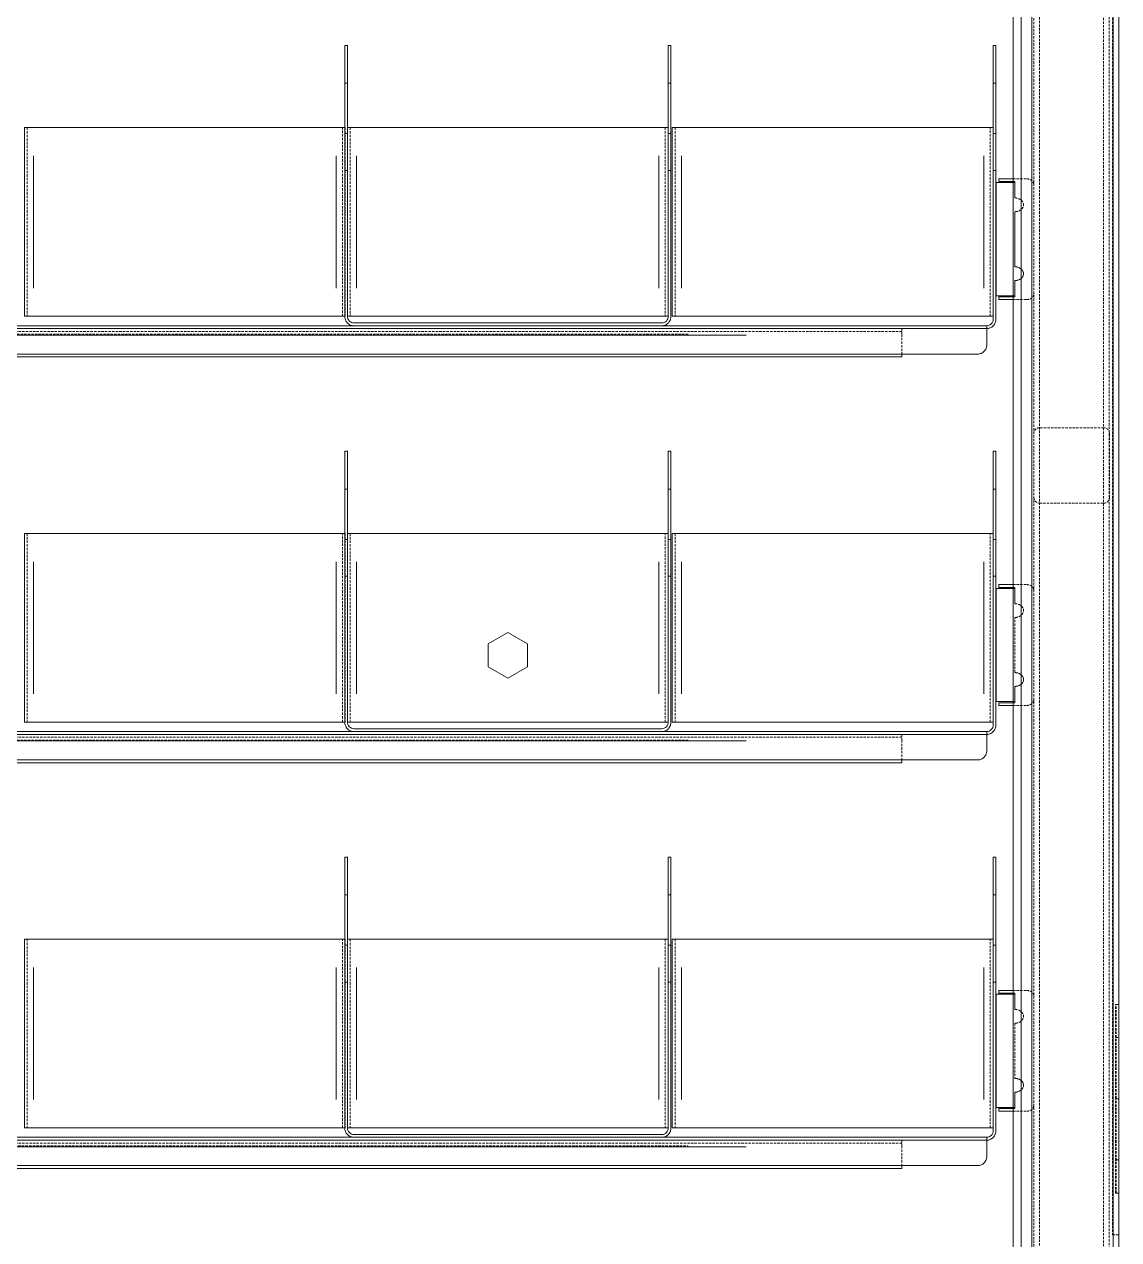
# Model space of a CAD drawing. Header units: millimetres. Extents: x 1242 to 5715, y 197 to 5386.
# Drawn here: x 3282 to 3861, y 2731 to 3375 of the extents above; entities that cross this region are included whole.
import ezdxf

# ---------------------------------------------------------------- set-up
doc = ezdxf.new("R2010")
doc.units = ezdxf.units.MM
doc.linetypes.add('HIDDEN', pattern=[1.905, 1.27, -0.635])

msp = doc.modelspace()

# ---------------------------------------------------------------- linework, layer by layer
at = {"color": 7, "linetype": 'Continuous', "lineweight": 15}
for p, q in [((3861.48, 3779.03), (3861.48, 2512.03)), ((3809.88, 2560.63), (3809.88, 3722.44)), ((3815.46, 2555.05), (3815.46, 3728.02)), ((3815.48, 3728.04), (3815.48, 2555.03)), ((3805.49, 3718.05), (3805.49, 2565.02)), ((3805.49, 3718.05), (3805.49, 2565.02)), ((3451.46, 3364.04), (3452.89, 3364.04)), ((3451.46, 3364.04), (3451.46, 3317.35)), ((3452.89, 3317.35), (3452.89, 3364.04)), ((3622.85, 3364.04), (3624.28, 3364.04)), ((3622.85, 3317.35), (3622.85, 3364.04)), ((3624.28, 3364.04), (3624.28, 3317.35)), ((3794.95, 3364.04), (3796.39, 3364.04)), ((3794.95, 3317.35), (3794.95, 3364.04)), ((3796.39, 3364.04), (3796.39, 3317.35)), ((3281.8, 3320.54), (3281.8, 3220.54)), ((3286.58, 3320.54), (3446.92, 3320.54)), ((3451.46, 3297.78), (3451.46, 3317.35)), ((3452.89, 3317.35), (3452.89, 3297.78)), ((3457.58, 3320.54), (3617.92, 3320.54)), ((3622.7, 3220.54), (3622.7, 3320.54)), ((3622.85, 3297.78), (3622.85, 3317.35)), ((3624.28, 3317.35), (3624.28, 3297.78)), ((3624.99, 3320.54), (3624.99, 3220.54)), ((3629.77, 3320.54), (3790.11, 3320.54)), ((3794.89, 3320.54), (3794.89, 3220.54)), ((3796.39, 3317.35), (3796.39, 3297.78)), ((3451.46, 3220.54), (3451.46, 3297.78)), ((3452.89, 3297.78), (3452.89, 3220.54)), ((3622.85, 3297.78), (3622.85, 3220.54)), ((3624.28, 3220.54), (3624.28, 3297.78)), ((3794.95, 3297.78), (3794.95, 3219.04)), ((3796.39, 3219.04), (3796.39, 3297.78)), ((3796.51, 3291.38), (3796.51, 3231.38)), ((3805.49, 3291.38), (3796.51, 3291.38)), ((3797.94, 3293.38), (3797.94, 3291.94)), ((3797.94, 3293.38), (3805.49, 3293.38)), ((3805.49, 3291.94), (3797.94, 3291.94)), ((3796.51, 3231.38), (3805.49, 3231.38)), ((3797.94, 3229.38), (3797.94, 3230.81)), ((3805.49, 3230.81), (3797.94, 3230.81)), ((3797.94, 3229.38), (3805.49, 3229.38)), ((3446.92, 3220.54), (3286.58, 3220.54)), ((3617.92, 3220.54), (3457.58, 3220.54)), ((3790.11, 3220.54), (3629.77, 3220.54)), ((2941.35, 3215.54), (3791.61, 3215.54)), ((3791.61, 3215.54), (2941.35, 3215.54)), ((3619.51, 3217.04), (3456.24, 3217.04)), ((3456.24, 3215.54), (3619.51, 3215.54)), ((3791.61, 3215.54), (3791.61, 3210.54)), ((3791.61, 3210.54), (3791.61, 3205.54)), ((2946.2, 3200.54), (3786.77, 3200.54)), ((3746.63, 3200.54), (3746.63, 3199.02)), ((2991.9, 3199.02), (3746.63, 3199.02)), ((3451.46, 3149.04), (3452.89, 3149.04)), ((3451.46, 3149.04), (3451.46, 3102.35)), ((3452.89, 3102.35), (3452.89, 3149.04)), ((3622.85, 3149.04), (3624.28, 3149.04)), ((3622.85, 3102.35), (3622.85, 3149.04)), ((3624.28, 3149.04), (3624.28, 3102.35)), ((3794.95, 3149.04), (3796.39, 3149.04)), ((3794.95, 3102.35), (3794.95, 3149.04)), ((3796.39, 3149.04), (3796.39, 3102.35)), ((3281.8, 3105.54), (3281.8, 3005.54)), ((3286.58, 3105.54), (3446.92, 3105.54)), ((3457.58, 3105.54), (3617.92, 3105.54)), ((3622.7, 3105.54), (3622.7, 3005.54)), ((3624.99, 3105.54), (3624.99, 3005.54)), ((3629.77, 3105.54), (3790.11, 3105.54)), ((3794.89, 3105.54), (3794.89, 3005.54)), ((3451.46, 3082.78), (3451.46, 3102.35)), ((3452.89, 3102.35), (3452.89, 3082.78)), ((3622.85, 3082.78), (3622.85, 3102.35)), ((3624.28, 3102.35), (3624.28, 3082.78)), ((3796.39, 3102.35), (3796.39, 3082.78)), ((3451.46, 3005.54), (3451.46, 3082.78)), ((3452.89, 3082.78), (3452.89, 3005.54)), ((3622.85, 3082.78), (3622.85, 3005.54)), ((3624.28, 3005.54), (3624.28, 3082.78)), ((3794.95, 3082.78), (3794.95, 3004.04)), ((3796.39, 3004.04), (3796.39, 3082.78)), ((3797.94, 3078.38), (3797.94, 3076.94)), ((3797.94, 3078.38), (3805.49, 3078.38)), ((3805.49, 3076.38), (3796.51, 3076.38)), ((3796.51, 3076.38), (3796.51, 3016.38)), ((3805.49, 3076.94), (3797.94, 3076.94)), ((3527.37, 3046.96), (3537.81, 3052.99)), ((3537.81, 3052.99), (3548.26, 3046.96)), ((3527.37, 3034.9), (3527.37, 3046.96)), ((3548.26, 3046.96), (3548.26, 3034.9)), ((3537.81, 3028.87), (3527.37, 3034.9)), ((3548.26, 3034.9), (3537.81, 3028.87)), ((3796.51, 3016.38), (3805.49, 3016.38)), ((3797.94, 3014.38), (3797.94, 3015.81)), ((3805.49, 3015.81), (3797.94, 3015.81)), ((3797.94, 3014.38), (3805.49, 3014.38)), ((3446.92, 3005.54), (3286.58, 3005.54)), ((3619.51, 3002.04), (3456.24, 3002.04)), ((3617.92, 3005.54), (3457.58, 3005.54)), ((3790.11, 3005.54), (3629.77, 3005.54)), ((3791.61, 3000.54), (2941.35, 3000.54)), ((2941.35, 3000.54), (3791.61, 3000.54)), ((3456.24, 3000.54), (3619.51, 3000.54)), ((3791.61, 3000.54), (3791.61, 2995.54)), ((3791.61, 2995.54), (3791.61, 2990.54)), ((2946.2, 2985.54), (3786.77, 2985.54)), ((2991.9, 2984.02), (3746.63, 2984.02)), ((3746.63, 2985.54), (3746.63, 2984.02)), ((3451.46, 2934.04), (3452.89, 2934.04)), ((3451.46, 2934.04), (3451.46, 2887.35)), ((3452.89, 2887.35), (3452.89, 2934.04)), ((3622.85, 2934.04), (3624.28, 2934.04)), ((3622.85, 2887.35), (3622.85, 2934.04)), ((3624.28, 2934.04), (3624.28, 2887.35)), ((3794.95, 2934.04), (3796.39, 2934.04)), ((3794.95, 2887.35), (3794.95, 2934.04)), ((3796.39, 2934.04), (3796.39, 2887.35)), ((3281.8, 2890.54), (3281.8, 2790.54)), ((3286.58, 2890.54), (3446.92, 2890.54)), ((3451.46, 2867.78), (3451.46, 2887.35)), ((3452.89, 2887.35), (3452.89, 2867.78)), ((3457.58, 2890.54), (3617.92, 2890.54)), ((3622.7, 2790.54), (3622.7, 2890.54)), ((3622.85, 2867.78), (3622.85, 2887.35)), ((3624.28, 2887.35), (3624.28, 2867.78)), ((3624.99, 2890.54), (3624.99, 2790.54)), ((3629.77, 2890.54), (3790.11, 2890.54)), ((3794.89, 2890.54), (3794.89, 2790.54)), ((3796.39, 2887.35), (3796.39, 2867.78)), ((3451.46, 2790.54), (3451.46, 2867.78)), ((3452.89, 2867.78), (3452.89, 2790.54)), ((3622.85, 2867.78), (3622.85, 2790.54)), ((3624.28, 2790.54), (3624.28, 2867.78)), ((3794.95, 2867.78), (3794.95, 2789.04)), ((3796.39, 2789.04), (3796.39, 2867.78)), ((3796.51, 2861.38), (3796.51, 2801.38)), ((3805.49, 2861.38), (3796.51, 2861.38)), ((3797.94, 2863.38), (3797.94, 2861.94)), ((3797.94, 2863.38), (3805.49, 2863.38)), ((3805.49, 2861.94), (3797.94, 2861.94)), ((3796.51, 2801.38), (3805.49, 2801.38)), ((3797.94, 2799.38), (3797.94, 2800.81)), ((3805.49, 2800.81), (3797.94, 2800.81)), ((3797.94, 2799.38), (3805.49, 2799.38)), ((3446.92, 2790.54), (3286.58, 2790.54)), ((3617.92, 2790.54), (3457.58, 2790.54)), ((3790.11, 2790.54), (3629.77, 2790.54)), ((2941.35, 2785.54), (3791.61, 2785.54)), ((3791.61, 2785.54), (2941.35, 2785.54)), ((3619.51, 2787.04), (3456.24, 2787.04)), ((3456.24, 2785.54), (3619.51, 2785.54)), ((3791.61, 2785.54), (3791.61, 2780.54)), ((3791.61, 2780.54), (3791.61, 2775.54)), ((2946.2, 2770.54), (3786.77, 2770.54)), ((2991.9, 2769.02), (3746.63, 2769.02)), ((3746.63, 2770.54), (3746.63, 2769.02))]:
    msp.add_line(p, q, dxfattribs=at)
at = {"color": 7, "linetype": 'HIDDEN', "lineweight": 0}
for p, q in [((3858.27, 3641.57), (3858.27, 2733.8)), ((3853.48, 3578.69), (3853.48, 2704.38)), ((3819.48, 2728.18), (3819.48, 3554.89)), ((3856.48, 2720.8), (3856.48, 3560.46)), ((3451.68, 3344.04), (3452.68, 3344.04)), ((3623.06, 3344.04), (3624.07, 3344.04)), ((3795.17, 3344.04), (3796.17, 3344.04)), ((3283.23, 3320.54), (3283.23, 3220.54)), ((3450.26, 3220.54), (3450.26, 3320.54)), ((3451.7, 3320.54), (3451.7, 3220.54)), ((3452.8, 3220.54), (3452.8, 3320.54)), ((3454.24, 3320.54), (3454.24, 3220.54)), ((3621.27, 3320.54), (3621.27, 3220.54)), ((3626.43, 3320.54), (3626.43, 3220.54)), ((3793.46, 3220.54), (3793.46, 3320.54)), ((3286.58, 3235.54), (3286.58, 3305.54)), ((3446.92, 3235.54), (3446.92, 3305.54)), ((3457.58, 3305.54), (3457.58, 3235.54)), ((3617.92, 3235.54), (3617.92, 3305.54)), ((3629.77, 3235.54), (3629.77, 3305.54)), ((3790.11, 3235.54), (3790.11, 3305.54)), ((3805.49, 3293.38), (3812.74, 3293.38)), ((3806.5, 3291.94), (3805.49, 3291.94)), ((3806.5, 3291.38), (3805.49, 3291.38)), ((3806.5, 3291.94), (3806.5, 3283.29)), ((3806.5, 3291.38), (3806.5, 3283.29)), ((3806.5, 3246.77), (3806.5, 3275.99)), ((3806.5, 3275.99), (3806.5, 3246.77)), ((3806.5, 3231.38), (3806.5, 3239.47)), ((3806.5, 3239.47), (3806.5, 3230.81)), ((3805.49, 3231.38), (3806.5, 3231.38)), ((3806.5, 3230.81), (3805.49, 3230.81)), ((3805.49, 3229.38), (3812.74, 3229.38)), ((3451.7, 3220.54), (3451.46, 3220.54)), ((3791.61, 3214.04), (2941.35, 3214.04)), ((2941.35, 3214.04), (3791.61, 3214.04)), ((2991.9, 3214.02), (3746.63, 3214.02)), ((3746.63, 3214.02), (3746.63, 3211.02)), ((3746.63, 3212.52), (2991.9, 3212.52)), ((3664.07, 3210.54), (3068.89, 3210.54)), ((3633.42, 3211.02), (3105.11, 3211.02)), ((3746.63, 3211.02), (3746.63, 3200.54)), ((3853.58, 3161.54), (3819.58, 3161.54)), ((3856.58, 3124.54), (3856.58, 3158.54)), ((3451.68, 3129.04), (3452.68, 3129.04)), ((3623.06, 3129.04), (3624.07, 3129.04)), ((3795.17, 3129.04), (3796.17, 3129.04)), ((3819.58, 3121.54), (3853.58, 3121.54)), ((3283.23, 3105.54), (3283.23, 3005.54)), ((3450.26, 3005.54), (3450.26, 3105.54)), ((3451.7, 3105.54), (3451.7, 3005.54)), ((3452.8, 3105.54), (3452.8, 3005.54)), ((3454.24, 3105.54), (3454.24, 3005.54)), ((3621.27, 3005.54), (3621.27, 3105.54)), ((3626.43, 3105.54), (3626.43, 3005.54)), ((3793.46, 3005.54), (3793.46, 3105.54)), ((3286.58, 3020.54), (3286.58, 3090.54)), ((3446.92, 3020.54), (3446.92, 3090.54)), ((3457.58, 3020.54), (3457.58, 3090.54)), ((3617.92, 3020.54), (3617.92, 3090.54)), ((3629.77, 3020.54), (3629.77, 3090.54)), ((3790.11, 3020.54), (3790.11, 3090.54)), ((3805.49, 3078.38), (3812.74, 3078.38)), ((3806.5, 3076.94), (3805.49, 3076.94)), ((3806.5, 3076.38), (3805.49, 3076.38)), ((3806.5, 3076.94), (3806.5, 3068.29)), ((3806.5, 3076.38), (3806.5, 3068.29)), ((3806.5, 3031.77), (3806.5, 3060.99)), ((3806.5, 3016.38), (3806.5, 3024.47)), ((3806.5, 3024.47), (3806.5, 3015.81)), ((3805.49, 3016.38), (3806.5, 3016.38)), ((3806.5, 3015.81), (3805.49, 3015.81)), ((3805.49, 3014.38), (3812.74, 3014.38)), ((3451.7, 3005.54), (3451.46, 3005.54)), ((2941.35, 2999.04), (3791.61, 2999.04)), ((3791.61, 2999.04), (2941.35, 2999.04)), ((2991.9, 2999.02), (3746.63, 2999.02)), ((3746.63, 2997.52), (2991.9, 2997.52)), ((3664.07, 2995.54), (3068.89, 2995.54)), ((3633.42, 2996.02), (3105.11, 2996.02)), ((3746.63, 2999.02), (3746.63, 2996.02)), ((3746.63, 2996.02), (3746.63, 2985.54)), ((3451.68, 2914.04), (3452.68, 2914.04)), ((3623.06, 2914.04), (3624.07, 2914.04)), ((3795.17, 2914.04), (3796.17, 2914.04)), ((3283.23, 2890.54), (3283.23, 2790.54)), ((3450.26, 2790.54), (3450.26, 2890.54)), ((3451.7, 2890.54), (3451.7, 2790.54)), ((3452.8, 2790.54), (3452.8, 2890.54)), ((3454.24, 2890.54), (3454.24, 2790.54)), ((3621.27, 2890.54), (3621.27, 2790.54)), ((3626.43, 2890.54), (3626.43, 2790.54)), ((3793.46, 2790.54), (3793.46, 2890.54)), ((3286.58, 2805.54), (3286.58, 2875.54)), ((3446.92, 2805.54), (3446.92, 2875.54)), ((3457.58, 2875.54), (3457.58, 2805.54)), ((3617.92, 2805.54), (3617.92, 2875.54)), ((3629.77, 2805.54), (3629.77, 2875.54)), ((3790.11, 2805.54), (3790.11, 2875.54)), ((3805.49, 2863.38), (3812.74, 2863.38)), ((3806.5, 2861.94), (3805.49, 2861.94)), ((3806.5, 2861.38), (3805.49, 2861.38)), ((3806.5, 2861.94), (3806.5, 2853.29)), ((3806.5, 2861.38), (3806.5, 2853.29)), ((3859.81, 2806), (3859.81, 2855.98)), ((3861.48, 2855.98), (3859.81, 2855.98)), ((3859.85, 2855.98), (3860.09, 2855.98)), ((3859.85, 2806), (3859.85, 2855.98)), ((3860.09, 2806), (3860.09, 2855.98)), ((3806.5, 2845.99), (3806.5, 2816.77)), ((3859.81, 2838.47), (3861.48, 2838.47)), ((3860.09, 2838.47), (3859.85, 2838.47)), ((3806.5, 2809.47), (3806.5, 2800.81)), ((3806.5, 2801.38), (3806.5, 2809.47)), ((3805.49, 2801.38), (3806.5, 2801.38)), ((3861.48, 2806), (3859.81, 2806)), ((3859.81, 2756.02), (3859.81, 2806)), ((3859.85, 2806), (3860.09, 2806)), ((3859.85, 2756.02), (3859.85, 2806)), ((3860.09, 2756.02), (3860.09, 2806)), ((3806.5, 2800.81), (3805.49, 2800.81)), ((3805.49, 2799.38), (3812.74, 2799.38)), ((3451.7, 2790.54), (3451.46, 2790.54)), ((3791.61, 2784.04), (2941.35, 2784.04)), ((2941.35, 2784.04), (3791.61, 2784.04)), ((2991.9, 2784.02), (3746.63, 2784.02)), ((3746.63, 2782.52), (2991.9, 2782.52)), ((3746.63, 2784.02), (3746.63, 2781.02)), ((3664.07, 2780.54), (3068.89, 2780.54)), ((3105.11, 2781.02), (3633.42, 2781.02)), ((3746.63, 2781.02), (3746.63, 2770.54)), ((3861.48, 2773.53), (3859.81, 2773.53)), ((3859.85, 2773.53), (3860.09, 2773.53)), ((3861.48, 2756.02), (3859.81, 2756.02)), ((3859.85, 2756.02), (3860.09, 2756.02)), ((3858.27, 2733.8), (3861.48, 2733.8))]:
    msp.add_line(p, q, dxfattribs=at)
at = {"color": 8, "linetype": 'Continuous', "lineweight": 15}
for p, q in [((3858.48, 2702.08), (3858.48, 3588.98)), ((3451.68, 3317.35), (3452.68, 3317.35)), ((3623.06, 3317.35), (3624.07, 3317.35)), ((3795.17, 3317.35), (3796.17, 3317.35)), ((3286.58, 3305.54), (3286.58, 3235.54)), ((3446.92, 3305.54), (3446.92, 3235.54)), ((3457.58, 3235.54), (3457.58, 3305.54)), ((3617.92, 3235.54), (3617.92, 3305.54)), ((3629.77, 3305.54), (3629.77, 3235.54)), ((3790.11, 3305.54), (3790.11, 3235.54)), ((3452.68, 3297.78), (3451.68, 3297.78)), ((3624.07, 3297.78), (3623.06, 3297.78)), ((3796.17, 3297.78), (3795.17, 3297.78)), ((3664.07, 3210.54), (3068.89, 3210.54)), ((3451.68, 3102.35), (3452.68, 3102.35)), ((3623.06, 3102.35), (3624.07, 3102.35)), ((3795.17, 3102.35), (3796.17, 3102.35)), ((3286.58, 3090.54), (3286.58, 3020.54)), ((3446.92, 3090.54), (3446.92, 3020.54)), ((3457.58, 3090.54), (3457.58, 3020.54)), ((3617.92, 3090.54), (3617.92, 3020.54)), ((3629.77, 3090.54), (3629.77, 3020.54)), ((3790.11, 3090.54), (3790.11, 3020.54)), ((3452.68, 3082.78), (3451.68, 3082.78)), ((3624.07, 3082.78), (3623.06, 3082.78)), ((3796.17, 3082.78), (3795.17, 3082.78)), ((3664.07, 2995.54), (3068.89, 2995.54)), ((3451.68, 2887.35), (3452.68, 2887.35)), ((3623.06, 2887.35), (3624.07, 2887.35)), ((3795.17, 2887.35), (3796.17, 2887.35)), ((3286.58, 2875.54), (3286.58, 2805.54)), ((3446.92, 2875.54), (3446.92, 2805.54)), ((3457.58, 2805.54), (3457.58, 2875.54)), ((3617.92, 2805.54), (3617.92, 2875.54)), ((3629.77, 2875.54), (3629.77, 2805.54)), ((3790.11, 2875.54), (3790.11, 2805.54)), ((3452.68, 2867.78), (3451.68, 2867.78)), ((3624.07, 2867.78), (3623.06, 2867.78)), ((3796.17, 2867.78), (3795.17, 2867.78)), ((3664.07, 2780.54), (3068.89, 2780.54))]:
    msp.add_line(p, q, dxfattribs=at)
at = {"color": 7, "linetype": 'Continuous', "lineweight": 15, "flags": 128}
for points in [[(3794.95, 3297.78), (3794.95, 3300.5), (3794.95, 3303.17), (3794.95, 3305.74), (3794.95, 3308.16), (3794.95, 3310.39), (3794.95, 3312.38), (3794.95, 3314.11), (3794.95, 3315.53), (3794.95, 3316.62), (3794.95, 3317.35)], [(3794.95, 3082.78), (3794.95, 3085.5), (3794.95, 3088.17), (3794.95, 3090.74), (3794.95, 3093.16), (3794.95, 3095.39), (3794.95, 3097.38), (3794.95, 3099.11), (3794.95, 3100.53), (3794.95, 3101.62), (3794.95, 3102.35)], [(3794.95, 2867.78), (3794.95, 2870.5), (3794.95, 2873.17), (3794.95, 2875.74), (3794.95, 2878.16), (3794.95, 2880.39), (3794.95, 2882.38), (3794.95, 2884.11), (3794.95, 2885.53), (3794.95, 2886.62), (3794.95, 2887.35)]]:
    msp.add_lwpolyline(points, dxfattribs=at)
at = {"color": 7, "linetype": 'HIDDEN', "lineweight": 0}
for centre, start, end in [((3819.58, 3158.54), 90, 180), ((3853.58, 3158.54), 0, 90), ((3819.58, 3124.54), 180, 270), ((3853.58, 3124.54), 270, 360)]:
    msp.add_arc(centre, 3, start, end, dxfattribs=at)
for points, knots in [([(3816.48, 3729.04), (3816.48, 3725.58), (3816.48, 3713.58), (3816.48, 3693.43), (3816.48, 3668.99), (3816.48, 3645.74), (3816.48, 3623.69), (3816.48, 3603.37), (3816.48, 3584.71), (3816.48, 3567.65), (3816.48, 3551.6), (3816.48, 3536.55), (3816.48, 3522.5), (3816.48, 3509.46), (3816.48, 3497.37), (3816.48, 3485.89), (3816.48, 3474.69), (3816.48, 3463.47), (3816.48, 3452.2), (3816.48, 3426.63), (3816.48, 3386.14), (3816.48, 3330.59), (3816.48, 3274.25), (3816.48, 3217.77), (3816.48, 3169.38), (3816.48, 3129.08), (3816.48, 3096.87), (3816.48, 3064.66), (3816.48, 3032.54), (3816.48, 3001.02), (3816.48, 2970.43), (3816.48, 2941.02), (3816.48, 2912.61), (3816.48, 2891.14), (3816.48, 2876.14), (3816.48, 2866.99), (3816.48, 2857.15), (3816.48, 2846.5), (3816.48, 2835.05), (3816.48, 2822.8), (3816.48, 2809.27), (3816.48, 2794.4), (3816.48, 2778.14), (3816.48, 2760.9), (3816.48, 2742.7), (3816.48, 2722.72), (3816.48, 2700.89), (3816.48, 2677.13), (3816.48, 2652.16), (3816.48, 2625.97), (3816.48, 2598.58), (3816.48, 2574.47), (3816.48, 2559.48), (3816.48, 2554.03)], [0, 0, 0, 0, 0.008825, 0.030644, 0.051445, 0.071229, 0.089994, 0.107741, 0.123116, 0.137635, 0.151298, 0.164106, 0.176059, 0.187157, 0.197399, 0.206939, 0.216446, 0.225997, 0.235593, 0.245232, 0.291271, 0.338976, 0.387048, 0.43512, 0.483193, 0.510603, 0.538013, 0.565422, 0.592832, 0.620021, 0.645903, 0.670934, 0.695114, 0.718443, 0.725737, 0.733429, 0.741806, 0.750866, 0.76061, 0.771037, 0.782148, 0.79516, 0.808999, 0.823666, 0.839159, 0.85548, 0.874672, 0.894895, 0.916147, 0.938431, 0.961744, 0.986088, 1, 1, 1, 1]), ([(3451.46, 3320.54), (3451.48, 3320.54), (3451.69, 3320.54), (3451.7, 3320.54), (3451.7, 3320.54)], [0, 0, 0, 0, 0.115932, 1, 1, 1, 1]), ([(3812.74, 3293.38), (3813.18, 3293.38), (3813.66, 3293.32), (3814.58, 3293.02), (3815.02, 3292.79), (3815.75, 3292.21), (3816.04, 3291.85), (3816.4, 3291.11), (3816.48, 3290.73), (3816.48, 3290.38)], [0, 0, 0, 0, 0.25, 0.25, 0.5, 0.5, 0.75, 0.75, 1, 1, 1, 1]), ([(3806.5, 3283.29), (3807.03, 3283.29), (3807.61, 3283.21), (3808.73, 3282.85), (3809.27, 3282.57), (3810.16, 3281.86), (3810.51, 3281.43), (3810.95, 3280.53), (3811.05, 3280.07), (3811.05, 3279.21), (3810.95, 3278.74), (3810.51, 3277.85), (3810.16, 3277.41), (3809.27, 3276.7), (3808.73, 3276.42), (3807.61, 3276.07), (3807.03, 3275.99), (3806.5, 3275.99)], [0, 0, 0, 0, 0.125, 0.125, 0.25, 0.25, 0.375, 0.375, 0.5, 0.5, 0.625, 0.625, 0.75, 0.75, 0.875, 0.875, 1, 1, 1, 1]), ([(3806.5, 3283.29), (3807.03, 3283.29), (3807.61, 3283.21), (3808.73, 3282.85), (3809.27, 3282.57), (3810.16, 3281.86), (3810.51, 3281.43), (3810.95, 3280.53), (3811.05, 3280.07), (3811.05, 3279.21), (3810.95, 3278.74), (3810.51, 3277.85), (3810.16, 3277.41), (3809.27, 3276.7), (3808.73, 3276.42), (3807.61, 3276.07), (3807.03, 3275.99), (3806.5, 3275.99)], [0, 0, 0, 0, 0.125, 0.125, 0.25, 0.25, 0.375, 0.375, 0.5, 0.5, 0.625, 0.625, 0.75, 0.75, 0.875, 0.875, 1, 1, 1, 1]), ([(3806.5, 3239.47), (3807.03, 3239.47), (3807.61, 3239.55), (3808.73, 3239.91), (3809.27, 3240.18), (3810.16, 3240.9), (3810.51, 3241.33), (3810.95, 3242.23), (3811.05, 3242.69), (3811.05, 3243.55), (3810.95, 3244.01), (3810.51, 3244.91), (3810.16, 3245.34), (3809.27, 3246.06), (3808.73, 3246.34), (3807.61, 3246.69), (3807.03, 3246.77), (3806.5, 3246.77)], [0, 0, 0, 0, 0.125, 0.125, 0.25, 0.25, 0.375, 0.375, 0.5, 0.5, 0.625, 0.625, 0.75, 0.75, 0.875, 0.875, 1, 1, 1, 1]), ([(3806.5, 3246.77), (3807.03, 3246.77), (3807.61, 3246.69), (3808.73, 3246.34), (3809.27, 3246.06), (3810.16, 3245.34), (3810.51, 3244.91), (3810.95, 3244.01), (3811.05, 3243.55), (3811.05, 3242.69), (3810.95, 3242.23), (3810.51, 3241.33), (3810.16, 3240.9), (3809.27, 3240.18), (3808.73, 3239.91), (3807.61, 3239.55), (3807.03, 3239.47), (3806.5, 3239.47)], [0, 0, 0, 0, 0.125, 0.125, 0.25, 0.25, 0.375, 0.375, 0.5, 0.5, 0.625, 0.625, 0.75, 0.75, 0.875, 0.875, 1, 1, 1, 1]), ([(3812.74, 3229.38), (3813.18, 3229.38), (3813.66, 3229.44), (3814.58, 3229.74), (3815.02, 3229.97), (3815.75, 3230.55), (3816.04, 3230.91), (3816.4, 3231.64), (3816.48, 3232.03), (3816.48, 3232.38)], [0, 0, 0, 0, 0.25, 0.25, 0.5, 0.5, 0.75, 0.75, 1, 1, 1, 1]), ([(3451.46, 3105.54), (3451.48, 3105.54), (3451.69, 3105.54), (3451.7, 3105.54), (3451.7, 3105.54)], [0, 0, 0, 0, 0.115932, 1, 1, 1, 1]), ([(3812.74, 3078.38), (3813.18, 3078.38), (3813.66, 3078.32), (3814.58, 3078.02), (3815.02, 3077.79), (3815.75, 3077.21), (3816.04, 3076.85), (3816.4, 3076.11), (3816.48, 3075.73), (3816.48, 3075.38)], [0, 0, 0, 0, 0.25, 0.25, 0.5, 0.5, 0.75, 0.75, 1, 1, 1, 1]), ([(3806.5, 3068.29), (3807.03, 3068.29), (3807.61, 3068.21), (3808.73, 3067.85), (3809.27, 3067.57), (3810.16, 3066.86), (3810.51, 3066.43), (3810.95, 3065.53), (3811.05, 3065.07), (3811.05, 3064.21), (3810.95, 3063.74), (3810.51, 3062.85), (3810.16, 3062.41), (3809.27, 3061.7), (3808.73, 3061.42), (3807.61, 3061.07), (3807.03, 3060.99), (3806.5, 3060.99)], [0, 0, 0, 0, 0.125, 0.125, 0.25, 0.25, 0.375, 0.375, 0.5, 0.5, 0.625, 0.625, 0.75, 0.75, 0.875, 0.875, 1, 1, 1, 1]), ([(3806.5, 3068.29), (3807.03, 3068.29), (3807.61, 3068.21), (3808.73, 3067.85), (3809.27, 3067.57), (3810.16, 3066.86), (3810.51, 3066.43), (3810.95, 3065.53), (3811.05, 3065.07), (3811.05, 3064.21), (3810.95, 3063.74), (3810.51, 3062.85), (3810.16, 3062.41), (3809.27, 3061.7), (3808.73, 3061.42), (3807.61, 3061.07), (3807.03, 3060.99), (3806.5, 3060.99)], [0, 0, 0, 0, 0.125, 0.125, 0.25, 0.25, 0.375, 0.375, 0.5, 0.5, 0.625, 0.625, 0.75, 0.75, 0.875, 0.875, 1, 1, 1, 1]), ([(3806.5, 3024.47), (3807.03, 3024.47), (3807.61, 3024.55), (3808.73, 3024.91), (3809.27, 3025.18), (3810.16, 3025.9), (3810.51, 3026.33), (3810.95, 3027.23), (3811.05, 3027.69), (3811.05, 3028.55), (3810.95, 3029.01), (3810.51, 3029.91), (3810.16, 3030.34), (3809.27, 3031.06), (3808.73, 3031.34), (3807.61, 3031.69), (3807.03, 3031.77), (3806.5, 3031.77)], [0, 0, 0, 0, 0.125, 0.125, 0.25, 0.25, 0.375, 0.375, 0.5, 0.5, 0.625, 0.625, 0.75, 0.75, 0.875, 0.875, 1, 1, 1, 1]), ([(3806.5, 3031.77), (3807.03, 3031.77), (3807.61, 3031.69), (3808.73, 3031.34), (3809.27, 3031.06), (3810.16, 3030.34), (3810.51, 3029.91), (3810.95, 3029.01), (3811.05, 3028.55), (3811.05, 3027.69), (3810.95, 3027.23), (3810.51, 3026.33), (3810.16, 3025.9), (3809.27, 3025.18), (3808.73, 3024.91), (3807.61, 3024.55), (3807.03, 3024.47), (3806.5, 3024.47)], [0, 0, 0, 0, 0.125, 0.125, 0.25, 0.25, 0.375, 0.375, 0.5, 0.5, 0.625, 0.625, 0.75, 0.75, 0.875, 0.875, 1, 1, 1, 1]), ([(3812.74, 3014.38), (3813.18, 3014.38), (3813.66, 3014.44), (3814.58, 3014.74), (3815.02, 3014.97), (3815.75, 3015.55), (3816.04, 3015.91), (3816.4, 3016.64), (3816.48, 3017.03), (3816.48, 3017.38)], [0, 0, 0, 0, 0.25, 0.25, 0.5, 0.5, 0.75, 0.75, 1, 1, 1, 1]), ([(3451.46, 2890.54), (3451.48, 2890.54), (3451.69, 2890.54), (3451.7, 2890.54), (3451.7, 2890.54)], [0, 0, 0, 0, 0.115932, 1, 1, 1, 1]), ([(3812.74, 2863.38), (3813.18, 2863.38), (3813.66, 2863.32), (3814.58, 2863.02), (3815.02, 2862.79), (3815.75, 2862.21), (3816.04, 2861.85), (3816.4, 2861.11), (3816.48, 2860.73), (3816.48, 2860.38)], [0, 0, 0, 0, 0.25, 0.25, 0.5, 0.5, 0.75, 0.75, 1, 1, 1, 1]), ([(3806.5, 2853.29), (3807.03, 2853.29), (3807.61, 2853.21), (3808.73, 2852.85), (3809.27, 2852.57), (3810.16, 2851.86), (3810.51, 2851.43), (3810.95, 2850.53), (3811.05, 2850.07), (3811.05, 2849.21), (3810.95, 2848.74), (3810.51, 2847.85), (3810.16, 2847.41), (3809.27, 2846.7), (3808.73, 2846.42), (3807.61, 2846.07), (3807.03, 2845.99), (3806.5, 2845.99)], [0, 0, 0, 0, 0.125, 0.125, 0.25, 0.25, 0.375, 0.375, 0.5, 0.5, 0.625, 0.625, 0.75, 0.75, 0.875, 0.875, 1, 1, 1, 1]), ([(3806.5, 2853.29), (3807.03, 2853.29), (3807.61, 2853.21), (3808.73, 2852.85), (3809.27, 2852.57), (3810.16, 2851.86), (3810.51, 2851.43), (3810.95, 2850.53), (3811.05, 2850.07), (3811.05, 2849.21), (3810.95, 2848.74), (3810.51, 2847.85), (3810.16, 2847.41), (3809.27, 2846.7), (3808.73, 2846.42), (3807.61, 2846.07), (3807.03, 2845.99), (3806.5, 2845.99)], [0, 0, 0, 0, 0.125, 0.125, 0.25, 0.25, 0.375, 0.375, 0.5, 0.5, 0.625, 0.625, 0.75, 0.75, 0.875, 0.875, 1, 1, 1, 1]), ([(3806.5, 2816.77), (3807.03, 2816.77), (3807.61, 2816.69), (3808.73, 2816.34), (3809.27, 2816.06), (3810.16, 2815.34), (3810.51, 2814.91), (3810.95, 2814.01), (3811.05, 2813.55), (3811.05, 2812.69), (3810.95, 2812.23), (3810.51, 2811.33), (3810.16, 2810.9), (3809.27, 2810.18), (3808.73, 2809.91), (3807.61, 2809.55), (3807.03, 2809.47), (3806.5, 2809.47)], [0, 0, 0, 0, 0.125, 0.125, 0.25, 0.25, 0.375, 0.375, 0.5, 0.5, 0.625, 0.625, 0.75, 0.75, 0.875, 0.875, 1, 1, 1, 1]), ([(3806.5, 2809.47), (3807.03, 2809.47), (3807.61, 2809.55), (3808.73, 2809.91), (3809.27, 2810.18), (3810.16, 2810.9), (3810.51, 2811.33), (3810.95, 2812.23), (3811.05, 2812.69), (3811.05, 2813.55), (3810.95, 2814.01), (3810.51, 2814.91), (3810.16, 2815.34), (3809.27, 2816.06), (3808.73, 2816.34), (3807.61, 2816.69), (3807.03, 2816.77), (3806.5, 2816.77)], [0, 0, 0, 0, 0.125, 0.125, 0.25, 0.25, 0.375, 0.375, 0.5, 0.5, 0.625, 0.625, 0.75, 0.75, 0.875, 0.875, 1, 1, 1, 1]), ([(3812.74, 2799.38), (3813.18, 2799.38), (3813.66, 2799.44), (3814.58, 2799.74), (3815.02, 2799.97), (3815.75, 2800.55), (3816.04, 2800.91), (3816.4, 2801.64), (3816.48, 2802.03), (3816.48, 2802.38)], [0, 0, 0, 0, 0.25, 0.25, 0.5, 0.5, 0.75, 0.75, 1, 1, 1, 1])]:
    msp.add_open_spline(points, degree=3, knots=knots, dxfattribs=at)
at = {"color": 7, "linetype": 'Continuous', "lineweight": 15}
for points, knots in [([(3281.8, 3320.54), (3281.8, 3320.54), (3281.9, 3320.54), (3282.25, 3320.54), (3282.4, 3320.54), (3282.76, 3320.54), (3282.97, 3320.54), (3283.43, 3320.54), (3283.69, 3320.54), (3284.24, 3320.54), (3284.52, 3320.54), (3285.41, 3320.54), (3286.01, 3320.54), (3286.58, 3320.54)], [0, 0, 0, 0, 0.25, 0.25, 0.375, 0.375, 0.5, 0.5, 0.625, 0.625, 0.75, 0.75, 1, 1, 1, 1]), ([(3446.92, 3320.54), (3447.44, 3320.54), (3448.48, 3320.54), (3449.86, 3320.54), (3450.94, 3320.54), (3451.29, 3320.54), (3451.46, 3320.54)], [0, 0, 0, 0, 0.2518972, 0.5036222, 0.7604666, 1, 1, 1, 1]), ([(3452.8, 3320.54), (3452.8, 3320.54), (3452.91, 3320.54), (3453.26, 3320.54), (3453.4, 3320.54), (3453.76, 3320.54), (3453.97, 3320.54), (3454.44, 3320.54), (3454.69, 3320.54), (3455.24, 3320.54), (3455.53, 3320.54), (3456.41, 3320.54), (3457.02, 3320.54), (3457.58, 3320.54)], [0, 0, 0, 0, 0.25, 0.25, 0.375, 0.375, 0.5, 0.5, 0.625, 0.625, 0.75, 0.75, 1, 1, 1, 1]), ([(3617.92, 3320.54), (3618.49, 3320.54), (3619.1, 3320.54), (3619.98, 3320.54), (3620.27, 3320.54), (3620.81, 3320.54), (3621.07, 3320.54), (3621.54, 3320.54), (3621.74, 3320.54), (3622.1, 3320.54), (3622.25, 3320.54), (3622.6, 3320.54), (3622.7, 3320.54), (3622.7, 3320.54)], [0, 0, 0, 0, 0.25, 0.25, 0.375, 0.375, 0.5, 0.5, 0.625, 0.625, 0.75, 0.75, 1, 1, 1, 1]), ([(3624.99, 3320.54), (3624.99, 3320.54), (3625.1, 3320.54), (3625.45, 3320.54), (3625.59, 3320.54), (3625.95, 3320.54), (3626.16, 3320.54), (3626.63, 3320.54), (3626.88, 3320.54), (3627.43, 3320.54), (3627.72, 3320.54), (3628.6, 3320.54), (3629.21, 3320.54), (3629.77, 3320.54)], [0, 0, 0, 0, 0.25, 0.25, 0.375, 0.375, 0.5, 0.5, 0.625, 0.625, 0.75, 0.75, 1, 1, 1, 1]), ([(3790.11, 3320.54), (3790.68, 3320.54), (3791.28, 3320.54), (3792.17, 3320.54), (3792.46, 3320.54), (3793, 3320.54), (3793.26, 3320.54), (3793.73, 3320.54), (3793.93, 3320.54), (3794.29, 3320.54), (3794.44, 3320.54), (3794.79, 3320.54), (3794.89, 3320.54), (3794.89, 3320.54)], [0, 0, 0, 0, 0.25, 0.25, 0.375, 0.375, 0.5, 0.5, 0.625, 0.625, 0.75, 0.75, 1, 1, 1, 1]), ([(3286.58, 3220.54), (3286.01, 3220.54), (3285.41, 3220.54), (3284.52, 3220.54), (3284.24, 3220.54), (3283.69, 3220.54), (3283.43, 3220.54), (3282.97, 3220.54), (3282.76, 3220.54), (3282.4, 3220.54), (3282.25, 3220.54), (3281.9, 3220.54), (3281.8, 3220.54), (3281.8, 3220.54)], [0, 0, 0, 0, 0.25, 0.25, 0.375, 0.375, 0.5, 0.5, 0.625, 0.625, 0.75, 0.75, 1, 1, 1, 1]), ([(3451.46, 3220.54), (3451.45, 3220.54), (3451.35, 3220.54), (3450.62, 3220.54), (3449.36, 3220.54), (3448.02, 3220.54), (3447.2, 3220.54), (3446.92, 3220.54)], [0, 0, 0, 0, 0.050655, 0.330702, 0.60413, 0.865407, 1, 1, 1, 1]), ([(3451.46, 3220.54), (3451.46, 3219.95), (3451.56, 3219.31), (3451.91, 3218.39), (3452.06, 3218.09), (3452.42, 3217.51), (3452.63, 3217.24), (3453.09, 3216.76), (3453.35, 3216.54), (3453.9, 3216.16), (3454.18, 3216.01), (3455.07, 3215.64), (3455.67, 3215.54), (3456.24, 3215.54)], [0, 0, 0, 0, 0.25, 0.25, 0.375, 0.375, 0.5, 0.5, 0.625, 0.625, 0.75, 0.75, 1, 1, 1, 1]), ([(3457.58, 3220.54), (3457.02, 3220.54), (3456.41, 3220.54), (3455.53, 3220.54), (3455.24, 3220.54), (3454.69, 3220.54), (3454.44, 3220.54), (3453.97, 3220.54), (3453.76, 3220.54), (3453.4, 3220.54), (3453.26, 3220.54), (3452.91, 3220.54), (3452.8, 3220.54), (3452.8, 3220.54)], [0, 0, 0, 0, 0.25, 0.25, 0.375, 0.375, 0.5, 0.5, 0.625, 0.625, 0.75, 0.75, 1, 1, 1, 1]), ([(3452.89, 3220.54), (3452.89, 3220.12), (3452.96, 3219.68), (3453.29, 3218.82), (3453.55, 3218.4), (3454.2, 3217.72), (3454.59, 3217.45), (3455.42, 3217.11), (3455.84, 3217.04), (3456.24, 3217.04)], [0, 0, 0, 0, 0.25, 0.25, 0.5, 0.5, 0.75, 0.75, 1, 1, 1, 1]), ([(3622.7, 3220.54), (3622.7, 3220.54), (3622.6, 3220.54), (3622.25, 3220.54), (3622.1, 3220.54), (3621.74, 3220.54), (3621.54, 3220.54), (3621.07, 3220.54), (3620.81, 3220.54), (3620.27, 3220.54), (3619.98, 3220.54), (3619.1, 3220.54), (3618.49, 3220.54), (3617.92, 3220.54)], [0, 0, 0, 0, 0.25, 0.25, 0.375, 0.375, 0.5, 0.5, 0.625, 0.625, 0.75, 0.75, 1, 1, 1, 1]), ([(3622.85, 3220.54), (3622.85, 3220.12), (3622.78, 3219.68), (3622.45, 3218.82), (3622.2, 3218.4), (3621.54, 3217.72), (3621.15, 3217.45), (3620.32, 3217.11), (3619.9, 3217.04), (3619.51, 3217.04)], [0, 0, 0, 0, 0.25, 0.25, 0.5, 0.5, 0.75, 0.75, 1, 1, 1, 1]), ([(3619.51, 3215.54), (3620.07, 3215.54), (3620.68, 3215.64), (3621.56, 3216.01), (3621.85, 3216.16), (3622.39, 3216.54), (3622.65, 3216.76), (3623.12, 3217.24), (3623.32, 3217.51), (3623.68, 3218.09), (3623.83, 3218.39), (3624.18, 3219.31), (3624.28, 3219.95), (3624.28, 3220.54)], [0, 0, 0, 0, 0.25, 0.25, 0.375, 0.375, 0.5, 0.5, 0.625, 0.625, 0.75, 0.75, 1, 1, 1, 1]), ([(3629.77, 3220.54), (3629.21, 3220.54), (3628.6, 3220.54), (3627.72, 3220.54), (3627.43, 3220.54), (3626.88, 3220.54), (3626.63, 3220.54), (3626.16, 3220.54), (3625.95, 3220.54), (3625.59, 3220.54), (3625.45, 3220.54), (3625.1, 3220.54), (3624.99, 3220.54), (3624.99, 3220.54)], [0, 0, 0, 0, 0.25, 0.25, 0.375, 0.375, 0.5, 0.5, 0.625, 0.625, 0.75, 0.75, 1, 1, 1, 1]), ([(3794.89, 3220.54), (3794.89, 3220.54), (3794.79, 3220.54), (3794.44, 3220.54), (3794.29, 3220.54), (3793.93, 3220.54), (3793.73, 3220.54), (3793.26, 3220.54), (3793, 3220.54), (3792.46, 3220.54), (3792.17, 3220.54), (3791.28, 3220.54), (3790.68, 3220.54), (3790.11, 3220.54)], [0, 0, 0, 0, 0.25, 0.25, 0.375, 0.375, 0.5, 0.5, 0.625, 0.625, 0.75, 0.75, 1, 1, 1, 1]), ([(3794.95, 3219.04), (3794.95, 3218.62), (3794.88, 3218.18), (3794.56, 3217.32), (3794.3, 3216.9), (3793.65, 3216.22), (3793.25, 3215.95), (3792.43, 3215.61), (3792, 3215.54), (3791.61, 3215.54)], [0, 0, 0, 0, 0.25, 0.25, 0.5, 0.5, 0.75, 0.75, 1, 1, 1, 1]), ([(3791.61, 3214.04), (3792.17, 3214.04), (3792.78, 3214.14), (3793.66, 3214.51), (3793.95, 3214.66), (3794.5, 3215.04), (3794.75, 3215.26), (3795.22, 3215.74), (3795.43, 3216.01), (3795.79, 3216.59), (3795.94, 3216.89), (3796.28, 3217.81), (3796.39, 3218.45), (3796.39, 3219.04)], [0, 0, 0, 0, 0.25, 0.25, 0.375, 0.375, 0.5, 0.5, 0.625, 0.625, 0.75, 0.75, 1, 1, 1, 1]), ([(3786.77, 3200.54), (3787.41, 3200.54), (3788.06, 3200.67), (3789.24, 3201.18), (3789.77, 3201.56), (3790.66, 3202.5), (3791.02, 3203.05), (3791.49, 3204.25), (3791.61, 3204.89), (3791.61, 3205.54)], [0, 0, 0, 0, 0.25, 0.25, 0.5, 0.5, 0.75, 0.75, 1, 1, 1, 1]), ([(3281.8, 3105.54), (3281.8, 3105.54), (3281.9, 3105.54), (3282.25, 3105.54), (3282.4, 3105.54), (3282.76, 3105.54), (3282.97, 3105.54), (3283.43, 3105.54), (3283.69, 3105.54), (3284.24, 3105.54), (3284.52, 3105.54), (3285.41, 3105.54), (3286.01, 3105.54), (3286.58, 3105.54)], [0, 0, 0, 0, 0.25, 0.25, 0.375, 0.375, 0.5, 0.5, 0.625, 0.625, 0.75, 0.75, 1, 1, 1, 1]), ([(3446.92, 3105.54), (3447.44, 3105.54), (3448.48, 3105.54), (3449.86, 3105.54), (3450.94, 3105.54), (3451.29, 3105.54), (3451.46, 3105.54)], [0, 0, 0, 0, 0.2518972, 0.5036222, 0.7604666, 1, 1, 1, 1]), ([(3452.8, 3105.54), (3452.8, 3105.54), (3452.91, 3105.54), (3453.26, 3105.54), (3453.4, 3105.54), (3453.76, 3105.54), (3453.97, 3105.54), (3454.44, 3105.54), (3454.69, 3105.54), (3455.24, 3105.54), (3455.53, 3105.54), (3456.41, 3105.54), (3457.02, 3105.54), (3457.58, 3105.54)], [0, 0, 0, 0, 0.25, 0.25, 0.375, 0.375, 0.5, 0.5, 0.625, 0.625, 0.75, 0.75, 1, 1, 1, 1]), ([(3617.92, 3105.54), (3618.49, 3105.54), (3619.1, 3105.54), (3619.98, 3105.54), (3620.27, 3105.54), (3620.81, 3105.54), (3621.07, 3105.54), (3621.54, 3105.54), (3621.74, 3105.54), (3622.1, 3105.54), (3622.25, 3105.54), (3622.6, 3105.54), (3622.7, 3105.54), (3622.7, 3105.54)], [0, 0, 0, 0, 0.25, 0.25, 0.375, 0.375, 0.5, 0.5, 0.625, 0.625, 0.75, 0.75, 1, 1, 1, 1]), ([(3624.99, 3105.54), (3624.99, 3105.54), (3625.1, 3105.54), (3625.45, 3105.54), (3625.59, 3105.54), (3625.95, 3105.54), (3626.16, 3105.54), (3626.63, 3105.54), (3626.88, 3105.54), (3627.43, 3105.54), (3627.72, 3105.54), (3628.6, 3105.54), (3629.21, 3105.54), (3629.77, 3105.54)], [0, 0, 0, 0, 0.25, 0.25, 0.375, 0.375, 0.5, 0.5, 0.625, 0.625, 0.75, 0.75, 1, 1, 1, 1]), ([(3790.11, 3105.54), (3790.68, 3105.54), (3791.28, 3105.54), (3792.17, 3105.54), (3792.46, 3105.54), (3793, 3105.54), (3793.26, 3105.54), (3793.73, 3105.54), (3793.93, 3105.54), (3794.29, 3105.54), (3794.44, 3105.54), (3794.79, 3105.54), (3794.89, 3105.54), (3794.89, 3105.54)], [0, 0, 0, 0, 0.25, 0.25, 0.375, 0.375, 0.5, 0.5, 0.625, 0.625, 0.75, 0.75, 1, 1, 1, 1]), ([(3286.58, 3005.54), (3286.01, 3005.54), (3285.41, 3005.54), (3284.52, 3005.54), (3284.24, 3005.54), (3283.69, 3005.54), (3283.43, 3005.54), (3282.97, 3005.54), (3282.76, 3005.54), (3282.4, 3005.54), (3282.25, 3005.54), (3281.9, 3005.54), (3281.8, 3005.54), (3281.8, 3005.54)], [0, 0, 0, 0, 0.25, 0.25, 0.375, 0.375, 0.5, 0.5, 0.625, 0.625, 0.75, 0.75, 1, 1, 1, 1]), ([(3451.46, 3005.54), (3451.45, 3005.54), (3451.35, 3005.54), (3450.62, 3005.54), (3449.36, 3005.54), (3448.02, 3005.54), (3447.2, 3005.54), (3446.92, 3005.54)], [0, 0, 0, 0, 0.050655, 0.330702, 0.60413, 0.865407, 1, 1, 1, 1]), ([(3451.46, 3005.54), (3451.46, 3004.95), (3451.56, 3004.31), (3451.91, 3003.39), (3452.06, 3003.09), (3452.42, 3002.51), (3452.63, 3002.24), (3453.09, 3001.76), (3453.35, 3001.54), (3453.9, 3001.16), (3454.18, 3001.01), (3455.07, 3000.64), (3455.67, 3000.54), (3456.24, 3000.54)], [0, 0, 0, 0, 0.25, 0.25, 0.375, 0.375, 0.5, 0.5, 0.625, 0.625, 0.75, 0.75, 1, 1, 1, 1]), ([(3457.58, 3005.54), (3457.02, 3005.54), (3456.41, 3005.54), (3455.53, 3005.54), (3455.24, 3005.54), (3454.69, 3005.54), (3454.44, 3005.54), (3453.97, 3005.54), (3453.76, 3005.54), (3453.4, 3005.54), (3453.26, 3005.54), (3452.91, 3005.54), (3452.8, 3005.54), (3452.8, 3005.54)], [0, 0, 0, 0, 0.25, 0.25, 0.375, 0.375, 0.5, 0.5, 0.625, 0.625, 0.75, 0.75, 1, 1, 1, 1]), ([(3452.89, 3005.54), (3452.89, 3005.12), (3452.96, 3004.68), (3453.29, 3003.82), (3453.55, 3003.4), (3454.2, 3002.72), (3454.59, 3002.45), (3455.42, 3002.11), (3455.84, 3002.04), (3456.24, 3002.04)], [0, 0, 0, 0, 0.25, 0.25, 0.5, 0.5, 0.75, 0.75, 1, 1, 1, 1]), ([(3622.7, 3005.54), (3622.7, 3005.54), (3622.6, 3005.54), (3622.25, 3005.54), (3622.1, 3005.54), (3621.74, 3005.54), (3621.54, 3005.54), (3621.07, 3005.54), (3620.81, 3005.54), (3620.27, 3005.54), (3619.98, 3005.54), (3619.1, 3005.54), (3618.49, 3005.54), (3617.92, 3005.54)], [0, 0, 0, 0, 0.25, 0.25, 0.375, 0.375, 0.5, 0.5, 0.625, 0.625, 0.75, 0.75, 1, 1, 1, 1]), ([(3622.85, 3005.54), (3622.85, 3005.12), (3622.78, 3004.68), (3622.45, 3003.82), (3622.2, 3003.4), (3621.54, 3002.72), (3621.15, 3002.45), (3620.32, 3002.11), (3619.9, 3002.04), (3619.51, 3002.04)], [0, 0, 0, 0, 0.25, 0.25, 0.5, 0.5, 0.75, 0.75, 1, 1, 1, 1]), ([(3619.51, 3000.54), (3620.07, 3000.54), (3620.68, 3000.64), (3621.56, 3001.01), (3621.85, 3001.16), (3622.39, 3001.54), (3622.65, 3001.76), (3623.12, 3002.24), (3623.32, 3002.51), (3623.68, 3003.09), (3623.83, 3003.39), (3624.18, 3004.31), (3624.28, 3004.95), (3624.28, 3005.54)], [0, 0, 0, 0, 0.25, 0.25, 0.375, 0.375, 0.5, 0.5, 0.625, 0.625, 0.75, 0.75, 1, 1, 1, 1]), ([(3629.77, 3005.54), (3629.21, 3005.54), (3628.6, 3005.54), (3627.72, 3005.54), (3627.43, 3005.54), (3626.88, 3005.54), (3626.63, 3005.54), (3626.16, 3005.54), (3625.95, 3005.54), (3625.59, 3005.54), (3625.45, 3005.54), (3625.1, 3005.54), (3624.99, 3005.54), (3624.99, 3005.54)], [0, 0, 0, 0, 0.25, 0.25, 0.375, 0.375, 0.5, 0.5, 0.625, 0.625, 0.75, 0.75, 1, 1, 1, 1]), ([(3794.89, 3005.54), (3794.89, 3005.54), (3794.79, 3005.54), (3794.44, 3005.54), (3794.29, 3005.54), (3793.93, 3005.54), (3793.73, 3005.54), (3793.26, 3005.54), (3793, 3005.54), (3792.46, 3005.54), (3792.17, 3005.54), (3791.28, 3005.54), (3790.68, 3005.54), (3790.11, 3005.54)], [0, 0, 0, 0, 0.25, 0.25, 0.375, 0.375, 0.5, 0.5, 0.625, 0.625, 0.75, 0.75, 1, 1, 1, 1]), ([(3794.95, 3004.04), (3794.95, 3003.62), (3794.88, 3003.18), (3794.56, 3002.32), (3794.3, 3001.9), (3793.65, 3001.22), (3793.25, 3000.95), (3792.43, 3000.61), (3792, 3000.54), (3791.61, 3000.54)], [0, 0, 0, 0, 0.25, 0.25, 0.5, 0.5, 0.75, 0.75, 1, 1, 1, 1]), ([(3791.61, 2999.04), (3792.17, 2999.04), (3792.78, 2999.14), (3793.66, 2999.51), (3793.95, 2999.66), (3794.5, 3000.04), (3794.75, 3000.26), (3795.22, 3000.74), (3795.43, 3001.01), (3795.79, 3001.59), (3795.94, 3001.89), (3796.28, 3002.81), (3796.39, 3003.45), (3796.39, 3004.04)], [0, 0, 0, 0, 0.25, 0.25, 0.375, 0.375, 0.5, 0.5, 0.625, 0.625, 0.75, 0.75, 1, 1, 1, 1]), ([(3786.77, 2985.54), (3787.41, 2985.54), (3788.06, 2985.67), (3789.24, 2986.18), (3789.77, 2986.56), (3790.66, 2987.5), (3791.02, 2988.05), (3791.49, 2989.25), (3791.61, 2989.89), (3791.61, 2990.54)], [0, 0, 0, 0, 0.25, 0.25, 0.5, 0.5, 0.75, 0.75, 1, 1, 1, 1]), ([(3281.8, 2890.54), (3281.8, 2890.54), (3281.9, 2890.54), (3282.25, 2890.54), (3282.4, 2890.54), (3282.76, 2890.54), (3282.97, 2890.54), (3283.43, 2890.54), (3283.69, 2890.54), (3284.24, 2890.54), (3284.52, 2890.54), (3285.41, 2890.54), (3286.01, 2890.54), (3286.58, 2890.54)], [0, 0, 0, 0, 0.25, 0.25, 0.375, 0.375, 0.5, 0.5, 0.625, 0.625, 0.75, 0.75, 1, 1, 1, 1]), ([(3446.92, 2890.54), (3447.44, 2890.54), (3448.48, 2890.54), (3449.86, 2890.54), (3450.94, 2890.54), (3451.29, 2890.54), (3451.46, 2890.54)], [0, 0, 0, 0, 0.251897, 0.503622, 0.760467, 1, 1, 1, 1]), ([(3452.8, 2890.54), (3452.8, 2890.54), (3452.91, 2890.54), (3453.26, 2890.54), (3453.4, 2890.54), (3453.76, 2890.54), (3453.97, 2890.54), (3454.44, 2890.54), (3454.69, 2890.54), (3455.24, 2890.54), (3455.53, 2890.54), (3456.41, 2890.54), (3457.02, 2890.54), (3457.58, 2890.54)], [0, 0, 0, 0, 0.25, 0.25, 0.375, 0.375, 0.5, 0.5, 0.625, 0.625, 0.75, 0.75, 1, 1, 1, 1]), ([(3617.92, 2890.54), (3618.49, 2890.54), (3619.1, 2890.54), (3619.98, 2890.54), (3620.27, 2890.54), (3620.81, 2890.54), (3621.07, 2890.54), (3621.54, 2890.54), (3621.74, 2890.54), (3622.1, 2890.54), (3622.25, 2890.54), (3622.6, 2890.54), (3622.7, 2890.54), (3622.7, 2890.54)], [0, 0, 0, 0, 0.25, 0.25, 0.375, 0.375, 0.5, 0.5, 0.625, 0.625, 0.75, 0.75, 1, 1, 1, 1]), ([(3624.99, 2890.54), (3624.99, 2890.54), (3625.1, 2890.54), (3625.45, 2890.54), (3625.59, 2890.54), (3625.95, 2890.54), (3626.16, 2890.54), (3626.63, 2890.54), (3626.88, 2890.54), (3627.43, 2890.54), (3627.72, 2890.54), (3628.6, 2890.54), (3629.21, 2890.54), (3629.77, 2890.54)], [0, 0, 0, 0, 0.25, 0.25, 0.375, 0.375, 0.5, 0.5, 0.625, 0.625, 0.75, 0.75, 1, 1, 1, 1]), ([(3790.11, 2890.54), (3790.68, 2890.54), (3791.28, 2890.54), (3792.17, 2890.54), (3792.46, 2890.54), (3793, 2890.54), (3793.26, 2890.54), (3793.73, 2890.54), (3793.93, 2890.54), (3794.29, 2890.54), (3794.44, 2890.54), (3794.79, 2890.54), (3794.89, 2890.54), (3794.89, 2890.54)], [0, 0, 0, 0, 0.25, 0.25, 0.375, 0.375, 0.5, 0.5, 0.625, 0.625, 0.75, 0.75, 1, 1, 1, 1]), ([(3286.58, 2790.54), (3286.01, 2790.54), (3285.41, 2790.54), (3284.52, 2790.54), (3284.24, 2790.54), (3283.69, 2790.54), (3283.43, 2790.54), (3282.97, 2790.54), (3282.76, 2790.54), (3282.4, 2790.54), (3282.25, 2790.54), (3281.9, 2790.54), (3281.8, 2790.54), (3281.8, 2790.54)], [0, 0, 0, 0, 0.25, 0.25, 0.375, 0.375, 0.5, 0.5, 0.625, 0.625, 0.75, 0.75, 1, 1, 1, 1]), ([(3451.46, 2790.54), (3451.45, 2790.54), (3451.35, 2790.54), (3450.62, 2790.54), (3449.36, 2790.54), (3448.02, 2790.54), (3447.2, 2790.54), (3446.92, 2790.54)], [0, 0, 0, 0, 0.050655, 0.330702, 0.60413, 0.865407, 1, 1, 1, 1]), ([(3451.46, 2790.54), (3451.46, 2789.95), (3451.56, 2789.31), (3451.91, 2788.39), (3452.06, 2788.09), (3452.42, 2787.51), (3452.63, 2787.24), (3453.09, 2786.76), (3453.35, 2786.54), (3453.9, 2786.16), (3454.18, 2786.01), (3455.07, 2785.64), (3455.67, 2785.54), (3456.24, 2785.54)], [0, 0, 0, 0, 0.25, 0.25, 0.375, 0.375, 0.5, 0.5, 0.625, 0.625, 0.75, 0.75, 1, 1, 1, 1]), ([(3457.58, 2790.54), (3457.02, 2790.54), (3456.41, 2790.54), (3455.53, 2790.54), (3455.24, 2790.54), (3454.69, 2790.54), (3454.44, 2790.54), (3453.97, 2790.54), (3453.76, 2790.54), (3453.4, 2790.54), (3453.26, 2790.54), (3452.91, 2790.54), (3452.8, 2790.54), (3452.8, 2790.54)], [0, 0, 0, 0, 0.25, 0.25, 0.375, 0.375, 0.5, 0.5, 0.625, 0.625, 0.75, 0.75, 1, 1, 1, 1]), ([(3452.89, 2790.54), (3452.89, 2790.12), (3452.96, 2789.68), (3453.29, 2788.82), (3453.55, 2788.4), (3454.2, 2787.72), (3454.59, 2787.45), (3455.42, 2787.11), (3455.84, 2787.04), (3456.24, 2787.04)], [0, 0, 0, 0, 0.25, 0.25, 0.5, 0.5, 0.75, 0.75, 1, 1, 1, 1]), ([(3622.7, 2790.54), (3622.7, 2790.54), (3622.6, 2790.54), (3622.25, 2790.54), (3622.1, 2790.54), (3621.74, 2790.54), (3621.54, 2790.54), (3621.07, 2790.54), (3620.81, 2790.54), (3620.27, 2790.54), (3619.98, 2790.54), (3619.1, 2790.54), (3618.49, 2790.54), (3617.92, 2790.54)], [0, 0, 0, 0, 0.25, 0.25, 0.375, 0.375, 0.5, 0.5, 0.625, 0.625, 0.75, 0.75, 1, 1, 1, 1]), ([(3622.85, 2790.54), (3622.85, 2790.12), (3622.78, 2789.68), (3622.45, 2788.82), (3622.2, 2788.4), (3621.54, 2787.72), (3621.15, 2787.45), (3620.32, 2787.11), (3619.9, 2787.04), (3619.51, 2787.04)], [0, 0, 0, 0, 0.25, 0.25, 0.5, 0.5, 0.75, 0.75, 1, 1, 1, 1]), ([(3619.51, 2785.54), (3620.07, 2785.54), (3620.68, 2785.64), (3621.56, 2786.01), (3621.85, 2786.16), (3622.39, 2786.54), (3622.65, 2786.76), (3623.12, 2787.24), (3623.32, 2787.51), (3623.68, 2788.09), (3623.83, 2788.39), (3624.18, 2789.31), (3624.28, 2789.95), (3624.28, 2790.54)], [0, 0, 0, 0, 0.25, 0.25, 0.375, 0.375, 0.5, 0.5, 0.625, 0.625, 0.75, 0.75, 1, 1, 1, 1]), ([(3629.77, 2790.54), (3629.21, 2790.54), (3628.6, 2790.54), (3627.72, 2790.54), (3627.43, 2790.54), (3626.88, 2790.54), (3626.63, 2790.54), (3626.16, 2790.54), (3625.95, 2790.54), (3625.59, 2790.54), (3625.45, 2790.54), (3625.1, 2790.54), (3624.99, 2790.54), (3624.99, 2790.54)], [0, 0, 0, 0, 0.25, 0.25, 0.375, 0.375, 0.5, 0.5, 0.625, 0.625, 0.75, 0.75, 1, 1, 1, 1]), ([(3794.89, 2790.54), (3794.89, 2790.54), (3794.79, 2790.54), (3794.44, 2790.54), (3794.29, 2790.54), (3793.93, 2790.54), (3793.73, 2790.54), (3793.26, 2790.54), (3793, 2790.54), (3792.46, 2790.54), (3792.17, 2790.54), (3791.28, 2790.54), (3790.68, 2790.54), (3790.11, 2790.54)], [0, 0, 0, 0, 0.25, 0.25, 0.375, 0.375, 0.5, 0.5, 0.625, 0.625, 0.75, 0.75, 1, 1, 1, 1]), ([(3794.95, 2789.04), (3794.95, 2788.62), (3794.88, 2788.18), (3794.56, 2787.32), (3794.3, 2786.9), (3793.65, 2786.22), (3793.25, 2785.95), (3792.43, 2785.61), (3792, 2785.54), (3791.61, 2785.54)], [0, 0, 0, 0, 0.25, 0.25, 0.5, 0.5, 0.75, 0.75, 1, 1, 1, 1]), ([(3791.61, 2784.04), (3792.17, 2784.04), (3792.78, 2784.14), (3793.66, 2784.51), (3793.95, 2784.66), (3794.5, 2785.04), (3794.75, 2785.26), (3795.22, 2785.74), (3795.43, 2786.01), (3795.79, 2786.59), (3795.94, 2786.89), (3796.28, 2787.81), (3796.39, 2788.45), (3796.39, 2789.04)], [0, 0, 0, 0, 0.25, 0.25, 0.375, 0.375, 0.5, 0.5, 0.625, 0.625, 0.75, 0.75, 1, 1, 1, 1]), ([(3786.77, 2770.54), (3787.41, 2770.54), (3788.06, 2770.67), (3789.24, 2771.18), (3789.77, 2771.56), (3790.66, 2772.5), (3791.02, 2773.05), (3791.49, 2774.25), (3791.61, 2774.89), (3791.61, 2775.54)], [0, 0, 0, 0, 0.25, 0.25, 0.5, 0.5, 0.75, 0.75, 1, 1, 1, 1])]:
    msp.add_open_spline(points, degree=3, knots=knots, dxfattribs=at)

doc.saveas('drawing.dxf')
